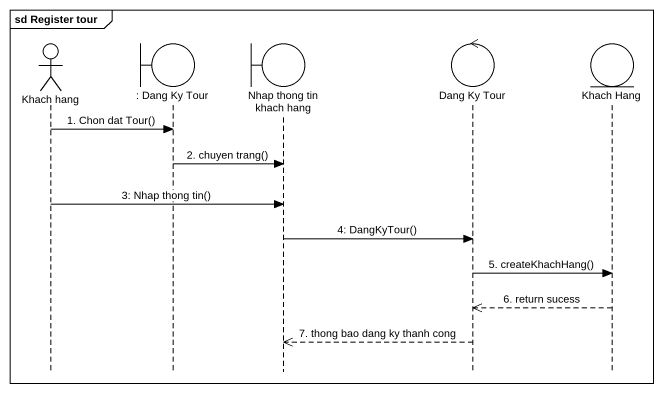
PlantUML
@startuml
mainframe sd Register tour
hide footbox
actor "Khach hang" as Khach_hang
boundary ": Dang Ky Tour" as Dang_Ky_Tour
boundary "Nhap thong tin khach hang" as Nhap_thong_tin_khach_hang
control "Dang Ky Tour" as Dang_Ky_Tour_2
entity "Khach Hang" as Khach_Hang

Khach_hang -> Dang_Ky_Tour : 1. Chon dat Tour()
Dang_Ky_Tour -> Nhap_thong_tin_khach_hang : 2. chuyen trang()
Khach_hang -> Nhap_thong_tin_khach_hang : 3: Nhap thong tin()
Nhap_thong_tin_khach_hang -> Dang_Ky_Tour_2 : 4: DangKyTour()
Dang_Ky_Tour_2 -> Khach_Hang : 5. createKhachHang()
Khach_Hang -->> Dang_Ky_Tour_2 : 6. return sucess
Dang_Ky_Tour_2 -->> Nhap_thong_tin_khach_hang : 7. thong bao dang ky thanh cong
@enduml
